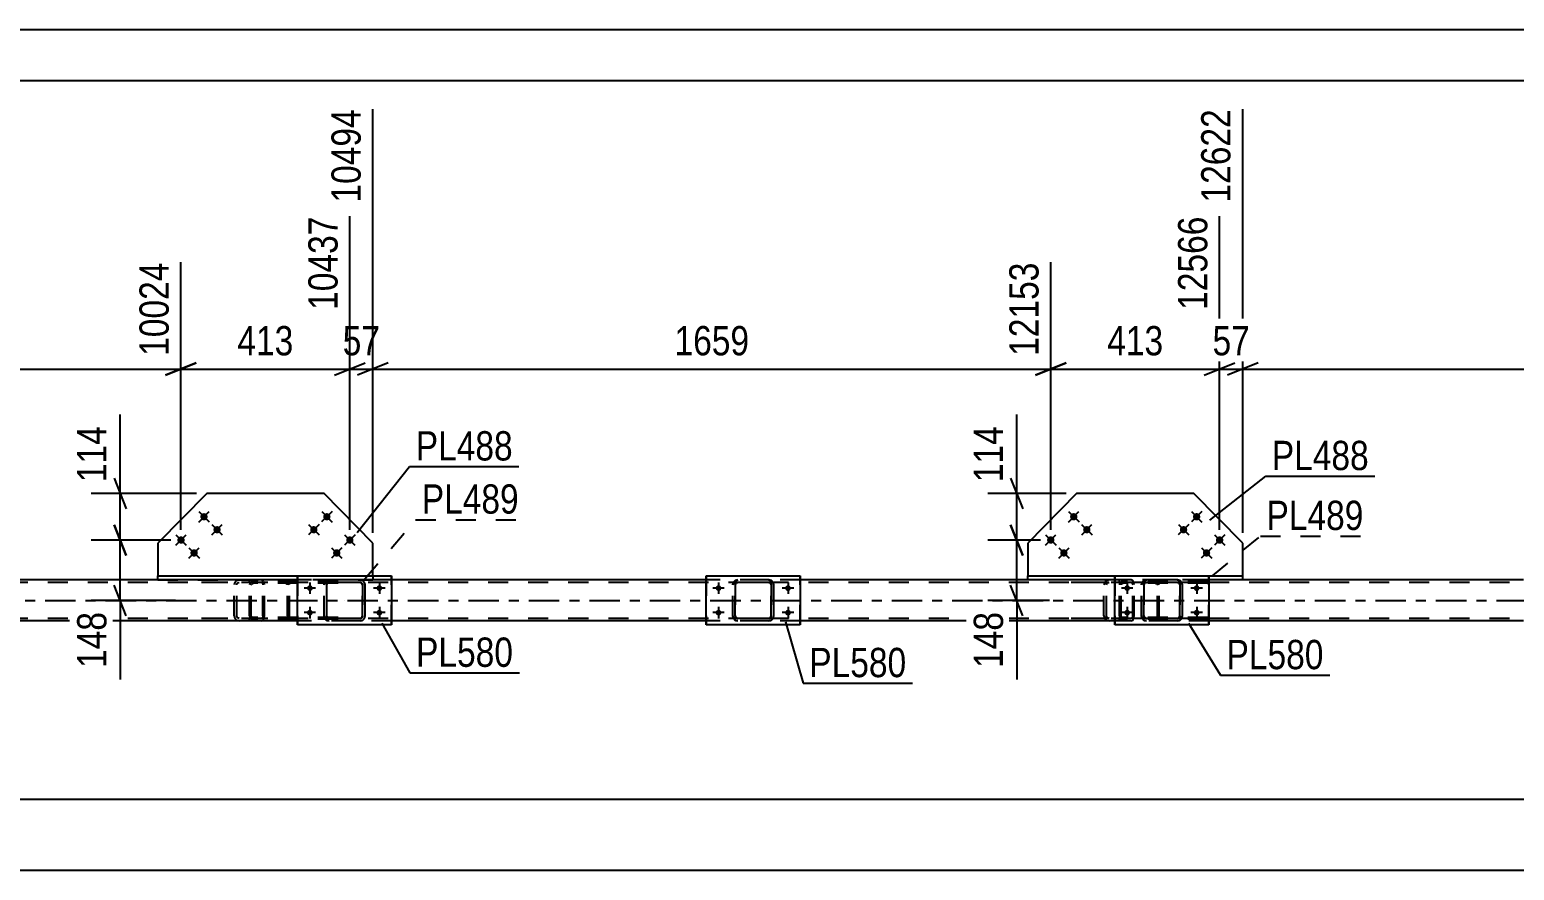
# Model space of a CAD drawing. Header units: millimetres. Extents: x 0 to 841, y 0 to 594.
# Drawn here: x 434.9 to 580.2, y 511.8 to 594 of the extents above; entities that cross this region are included whole.
import ezdxf

# ---------------------------------------------------------------- set-up
doc = ezdxf.new("R2010")
doc.units = ezdxf.units.MM
doc.linetypes.add('DXK_LINE_DOT2', pattern=[3.9198, 1.9599, -1.9599])
doc.linetypes.add('DXK_LINE_DOT3', pattern=[5.9187, 2.979, -0.9799, 0.9799, -0.9799])
doc.styles.add('Arial Narrow', font='ARIALN.TTF', dxfattribs={"height": 0.2})

# ---------------------------------------------------------------- blocks, each defined once
blk = doc.blocks.new('Unknown-570369486-1113')
at = {"color": 5, "linetype": 'Continuous'}
for p, q in [((841, 594), (0, 594)), ((836, 589), (5, 589))]:
    blk.add_line(p, q, dxfattribs=at)
blk = doc.blocks.new('Part-570369486-4524 - 4387')
at = {"color": 2, "linetype": 'Continuous'}
for p, q in [((461.08, 535.76), (461.08, 540.56)), ((461.08, 540.56), (461.08, 540.56)), ((461.08, 540.56), (470.28, 540.56)), ((470.28, 540.56), (470.28, 535.76)), ((461.08, 535.76), (461.08, 535.76)), ((470.28, 535.76), (461.08, 535.76))]:
    blk.add_line(p, q, dxfattribs=at)
at = {"color": 7, "linetype": 'DXK_LINE_DOT2'}
for p, q in [((461.08, 540.56), (461.08, 535.76)), ((461.08, 540.56), (461.08, 540.56)), ((470.28, 535.76), (470.28, 540.56)), ((461.08, 535.76), (461.08, 535.76))]:
    blk.add_line(p, q, dxfattribs=at)
blk = doc.blocks.new('Part-570369486-4519 - 4387')
at = {"color": 7, "linetype": 'DXK_LINE_DOT2'}
for p, q in [((503.67, 539.69), (503.71, 539.86)), ((503.67, 539.68), (503.67, 539.69)), ((503.67, 539.68), (503.68, 539.68)), ((503.67, 536.64), (503.67, 539.68)), ((503.71, 539.86), (503.68, 539.68)), ((503.68, 536.64), (503.68, 539.68)), ((503.93, 539.77), (503.91, 539.68)), ((503.92, 539.68), (503.91, 539.68)), ((503.91, 539.68), (503.91, 536.64)), ((503.92, 539.68), (503.94, 539.77)), ((503.92, 536.64), (503.92, 539.68)), ((503.98, 539.85), (503.93, 539.77)), ((503.94, 539.77), (503.99, 539.85)), ((503.97, 540.12), (504.15, 540.16)), ((504.16, 540.16), (503.97, 540.12)), ((503.97, 540.12), (503.97, 540.12)), ((504.06, 539.9), (503.98, 539.85)), ((503.99, 539.85), (504.07, 539.9)), ((504.15, 539.92), (504.06, 539.9)), ((504.07, 539.9), (504.16, 539.92)), ((507.2, 540.16), (504.15, 540.16)), ((507.2, 539.92), (504.15, 539.92)), ((507.19, 540.16), (507.37, 540.12)), ((507.28, 539.9), (507.19, 539.92)), ((507.38, 540.12), (507.2, 540.16)), ((507.2, 539.92), (507.29, 539.9)), ((507.28, 539.9), (507.29, 539.9)), ((507.36, 539.85), (507.28, 539.9)), ((507.29, 539.9), (507.37, 539.85)), ((507.41, 539.77), (507.36, 539.85)), ((507.37, 539.85), (507.42, 539.77)), ((507.43, 539.7), (507.41, 539.77)), ((507.42, 539.77), (507.44, 539.68)), ((507.43, 539.68), (507.43, 539.7)), ((507.44, 539.68), (507.43, 539.68)), ((507.43, 539.68), (507.43, 536.64)), ((507.44, 536.64), (507.44, 539.68)), ((507.63, 539.86), (507.67, 539.68)), ((507.68, 539.68), (507.64, 539.86)), ((507.68, 539.68), (507.67, 539.68)), ((507.67, 539.68), (507.67, 536.64)), ((507.68, 536.64), (507.68, 539.68)), ((503.68, 536.64), (503.67, 536.64)), ((503.71, 536.46), (503.67, 536.64)), ((503.68, 536.64), (503.71, 536.46)), ((503.91, 536.64), (503.92, 536.64)), ((503.91, 536.64), (503.93, 536.55)), ((503.94, 536.55), (503.92, 536.64)), ((503.93, 536.55), (503.98, 536.47)), ((503.99, 536.47), (503.94, 536.55)), ((503.98, 536.47), (504.06, 536.42)), ((504.07, 536.42), (503.99, 536.47)), ((504.06, 536.42), (504.15, 536.4)), ((504.16, 536.4), (504.07, 536.42)), ((507.2, 536.4), (504.15, 536.4)), ((507.19, 536.4), (507.28, 536.42)), ((507.29, 536.42), (507.2, 536.4)), ((507.28, 536.42), (507.36, 536.47)), ((507.28, 536.42), (507.29, 536.42)), ((507.37, 536.47), (507.29, 536.42)), ((507.36, 536.47), (507.41, 536.55)), ((507.42, 536.55), (507.37, 536.47)), ((507.41, 536.55), (507.43, 536.64)), ((507.44, 536.64), (507.42, 536.55)), ((507.43, 536.64), (507.44, 536.64)), ((507.67, 536.64), (507.63, 536.46)), ((507.64, 536.46), (507.68, 536.64)), ((507.67, 536.64), (507.68, 536.64)), ((503.97, 536.2), (503.97, 536.2)), ((504.15, 536.16), (503.97, 536.2)), ((503.97, 536.2), (504.16, 536.16)), ((507.2, 536.16), (504.15, 536.16)), ((507.37, 536.2), (507.19, 536.16)), ((507.2, 536.16), (507.38, 536.2))]:
    blk.add_line(p, q, dxfattribs=at)
at = {"color": 7, "linetype": 'DXK_LINE_DOT3'}
blk.add_line((505.68, 538.16), (505.67, 538.16), dxfattribs=at)
at = {"color": 7, "linetype": 'DXK_LINE_DOT2'}
for centre, start, end in [((504.15, 539.68), 112.5, 157.5), ((504.16, 539.68), 112.5, 157.5), ((507.19, 539.68), 22.5, 67.5), ((507.2, 539.68), 22.5, 67.5), ((504.15, 536.64), 202.5, 247.5), ((504.16, 536.64), 202.5, 247.5), ((507.19, 536.64), 292.5, 337.5), ((507.2, 536.64), 292.5, 337.5)]:
    blk.add_arc(centre, 0.48, start, end, dxfattribs=at)
blk = doc.blocks.new('Part-570369486-4406 - 4387')
at = {"color": 7, "linetype": 'DXK_LINE_DOT2'}
for p, q in [((760, 539.92), (93.08, 539.92)), ((470.28, 540.16), (447.4, 540.16)), ((510.28, 540.16), (501.08, 540.16)), ((553.58, 540.16), (532.54, 540.16)), ((760, 536.4), (93.08, 536.4)), ((470.28, 536.16), (461.08, 536.16)), ((510.28, 536.16), (501.08, 536.16)), ((550.28, 536.16), (541.08, 536.16))]:
    blk.add_line(p, q, dxfattribs=at)
at = {"color": 2, "linetype": 'Continuous'}
for p, q in [((447.4, 540.16), (430.28, 540.16)), ((501.08, 540.16), (470.28, 540.16)), ((532.54, 540.16), (510.28, 540.16)), ((581.08, 540.16), (553.58, 540.16)), ((461.08, 536.16), (430.28, 536.16)), ((501.08, 536.16), (470.28, 536.16)), ((541.08, 536.16), (510.28, 536.16)), ((581.08, 536.16), (550.28, 536.16))]:
    blk.add_line(p, q, dxfattribs=at)
at = {"color": 7, "linetype": 'DXK_LINE_DOT3'}
blk.add_line((93.08, 538.16), (760, 538.16), dxfattribs=at)
blk = doc.blocks.new('Part-570369486-4513 - 4387')
at = {"color": 2, "linetype": 'Continuous'}
for p, q in [((537.31, 548.61), (532.54, 543.77)), ((548.81, 548.61), (537.31, 548.61)), ((553.58, 543.77), (548.81, 548.61)), ((532.54, 543.77), (532.54, 540.56)), ((553.58, 540.56), (553.58, 543.77))]:
    blk.add_line(p, q, dxfattribs=at)
at = {"color": 7, "linetype": 'DXK_LINE_DOT2'}
blk.add_line((532.54, 540.56), (553.58, 540.56), dxfattribs=at)
blk = doc.blocks.new('Part-570369486-4456 - 4387')
at = {"color": 7, "linetype": 'DXK_LINE_DOT2'}
for p, q in [((456.39, 539.77), (456.37, 539.67)), ((456.37, 536.65), (456.37, 539.67)), ((456.4, 539.79), (456.39, 539.77)), ((456.54, 539.68), (456.55, 539.73)), ((456.54, 539.67), (456.54, 539.68)), ((456.54, 536.65), (456.54, 539.67)), ((456.55, 539.73), (456.59, 539.78)), ((456.71, 539.99), (456.58, 539.97)), ((456.59, 539.78), (456.65, 539.82)), ((456.65, 539.82), (456.71, 539.83)), ((465.03, 539.99), (456.71, 539.99)), ((465.03, 539.83), (456.71, 539.83)), ((460.06, 539.97), (459.93, 539.99)), ((459.93, 539.83), (459.99, 539.82)), ((459.99, 539.82), (460.05, 539.78)), ((460.05, 539.78), (460.08, 539.73)), ((460.09, 539.68), (460.08, 539.73)), ((460.1, 539.67), (460.09, 539.68)), ((460.1, 536.65), (460.1, 539.67)), ((460.24, 539.77), (460.24, 539.79)), ((460.27, 539.67), (460.24, 539.77)), ((460.27, 536.65), (460.27, 539.67)), ((456.37, 536.65), (456.4, 536.53)), ((456.55, 536.59), (456.54, 536.65)), ((456.59, 536.54), (456.55, 536.59)), ((456.58, 536.35), (456.71, 536.33)), ((456.65, 536.5), (456.59, 536.54)), ((456.71, 536.49), (456.65, 536.5)), ((465.03, 536.49), (456.71, 536.49)), ((465.03, 536.33), (456.71, 536.33)), ((459.99, 536.5), (459.93, 536.49)), ((459.93, 536.33), (460.06, 536.35)), ((460.05, 536.54), (459.99, 536.5)), ((460.08, 536.59), (460.05, 536.54)), ((460.1, 536.65), (460.08, 536.59)), ((460.24, 536.53), (460.27, 536.65))]:
    blk.add_line(p, q, dxfattribs=at)
for centre, start, end in [((456.7, 539.66), 110.7583, 155.68), ((456.7, 536.66), 204.32, 249.2417), ((459.94, 536.66), 290.7583, 335.68)]:
    blk.add_arc(centre, 0.331, start, end, dxfattribs=at)
blk = doc.blocks.new('Bolt-570369486-4629 - 4387')
at = {"linetype": 'Continuous'}
for points in [[(537.3, 546.6, -1), (536.79, 546.09, -1)], [(538.58, 545.33, -1), (538.07, 544.82, -1)], [(535.05, 544.32, -1), (534.54, 543.81, -1)], [(536.33, 543.06, -1), (535.83, 542.54, -1)]]:
    blk.add_hatch(color=1, dxfattribs=at).paths.add_polyline_path(points)
at = {"color": 1, "linetype": 'Continuous'}
for p, q in [((536.53, 546.85), (537.56, 545.84)), ((536.54, 545.83), (537.55, 546.85)), ((537.81, 545.58), (538.84, 544.57)), ((537.82, 544.57), (538.83, 545.59)), ((534.28, 544.57), (535.31, 543.56)), ((534.29, 543.55), (535.3, 544.58)), ((535.57, 543.31), (536.59, 542.29)), ((535.57, 542.29), (536.58, 543.31))]:
    blk.add_line(p, q, dxfattribs=at)
blk = doc.blocks.new('Part-570369486-4494 - 4387')
at = {"color": 2, "linetype": 'Continuous'}
for p, q in [((541.08, 535.76), (541.08, 540.56)), ((541.08, 540.56), (541.08, 540.56)), ((541.08, 540.56), (550.28, 540.56)), ((550.28, 540.56), (550.28, 535.76)), ((541.08, 535.76), (541.08, 535.76)), ((550.28, 535.76), (541.08, 535.76))]:
    blk.add_line(p, q, dxfattribs=at)
at = {"color": 7, "linetype": 'DXK_LINE_DOT2'}
for p, q in [((541.08, 540.56), (541.08, 535.76)), ((541.08, 540.56), (541.08, 540.56)), ((550.28, 535.76), (550.28, 540.56)), ((541.08, 535.76), (541.08, 535.76))]:
    blk.add_line(p, q, dxfattribs=at)
blk = doc.blocks.new('Part-570369486-4495 - 4387')
at = {"color": 7, "linetype": 'DXK_LINE_DOT2'}
for p, q in [((543.67, 539.68), (543.71, 539.86)), ((543.67, 539.68), (543.68, 539.68)), ((543.67, 536.64), (543.67, 539.68)), ((543.71, 539.86), (543.68, 539.68)), ((543.68, 536.64), (543.68, 539.68)), ((543.93, 539.77), (543.91, 539.68)), ((543.92, 539.68), (543.91, 539.68)), ((543.91, 539.68), (543.91, 536.64)), ((543.92, 539.68), (543.94, 539.77)), ((543.92, 536.64), (543.92, 539.68)), ((543.98, 539.85), (543.93, 539.77)), ((543.94, 539.77), (543.99, 539.85)), ((543.97, 540.12), (544.15, 540.16)), ((544.16, 540.16), (543.97, 540.12)), ((543.97, 540.12), (543.97, 540.12)), ((544.06, 539.9), (543.98, 539.85)), ((543.99, 539.85), (544.07, 539.9)), ((544.15, 539.92), (544.06, 539.9)), ((544.07, 539.9), (544.16, 539.92)), ((547.2, 540.16), (544.15, 540.16)), ((547.2, 539.92), (544.15, 539.92)), ((547.19, 540.16), (547.37, 540.12)), ((547.28, 539.9), (547.19, 539.92)), ((547.38, 540.12), (547.2, 540.16)), ((547.2, 539.92), (547.29, 539.9)), ((547.28, 539.9), (547.29, 539.9)), ((547.36, 539.85), (547.28, 539.9)), ((547.29, 539.9), (547.37, 539.85)), ((547.41, 539.77), (547.36, 539.85)), ((547.37, 539.85), (547.42, 539.77)), ((547.43, 539.7), (547.41, 539.77)), ((547.42, 539.77), (547.44, 539.68)), ((547.43, 539.68), (547.43, 539.7)), ((547.44, 539.68), (547.43, 539.68)), ((547.43, 539.68), (547.43, 536.64)), ((547.44, 536.64), (547.44, 539.68)), ((547.63, 539.86), (547.67, 539.68)), ((547.68, 539.68), (547.64, 539.86)), ((547.68, 539.68), (547.67, 539.68)), ((547.67, 539.68), (547.67, 536.64)), ((547.68, 536.64), (547.68, 539.68)), ((543.68, 536.64), (543.67, 536.64)), ((543.71, 536.46), (543.67, 536.64)), ((543.68, 536.64), (543.71, 536.46)), ((543.91, 536.64), (543.92, 536.64)), ((543.91, 536.64), (543.93, 536.55)), ((543.94, 536.55), (543.92, 536.64)), ((543.93, 536.55), (543.98, 536.47)), ((543.99, 536.47), (543.94, 536.55)), ((543.98, 536.47), (544.06, 536.42)), ((544.07, 536.42), (543.99, 536.47)), ((544.06, 536.42), (544.15, 536.4)), ((544.16, 536.4), (544.07, 536.42)), ((547.2, 536.4), (544.15, 536.4)), ((547.19, 536.4), (547.28, 536.42)), ((547.29, 536.42), (547.2, 536.4)), ((547.28, 536.42), (547.36, 536.47)), ((547.28, 536.42), (547.29, 536.42)), ((547.37, 536.47), (547.29, 536.42)), ((547.36, 536.47), (547.41, 536.55)), ((547.42, 536.55), (547.37, 536.47)), ((547.41, 536.55), (547.43, 536.64)), ((547.44, 536.64), (547.42, 536.55)), ((547.43, 536.64), (547.44, 536.64)), ((547.67, 536.64), (547.63, 536.46)), ((547.64, 536.46), (547.68, 536.64)), ((547.67, 536.64), (547.68, 536.64)), ((543.97, 536.2), (543.97, 536.2)), ((544.15, 536.16), (543.97, 536.2)), ((543.97, 536.2), (544.16, 536.16)), ((547.2, 536.16), (544.15, 536.16)), ((547.37, 536.2), (547.19, 536.16)), ((547.2, 536.16), (547.38, 536.2))]:
    blk.add_line(p, q, dxfattribs=at)
at = {"color": 7, "linetype": 'DXK_LINE_DOT3'}
blk.add_line((545.68, 538.16), (545.67, 538.16), dxfattribs=at)
at = {"color": 7, "linetype": 'DXK_LINE_DOT2'}
for centre, start, end in [((544.15, 539.68), 112.5, 157.5), ((544.16, 539.68), 112.5, 157.5), ((547.19, 539.68), 22.5, 67.5), ((547.2, 539.68), 22.5, 67.5), ((544.15, 536.64), 202.5, 247.5), ((544.16, 536.64), 202.5, 247.5), ((547.19, 536.64), 292.5, 337.5), ((547.2, 536.64), 292.5, 337.5)]:
    blk.add_arc(centre, 0.48, start, end, dxfattribs=at)
blk = doc.blocks.new('Part-570369486-4518 - 4387')
at = {"color": 2, "linetype": 'Continuous'}
for p, q in [((501.08, 535.76), (501.08, 540.56)), ((501.08, 540.56), (501.08, 540.56)), ((501.08, 540.56), (510.28, 540.56)), ((510.28, 540.56), (510.28, 535.76)), ((501.08, 535.76), (501.08, 535.76)), ((510.28, 535.76), (501.08, 535.76))]:
    blk.add_line(p, q, dxfattribs=at)
at = {"color": 7, "linetype": 'DXK_LINE_DOT2'}
for p, q in [((501.08, 540.56), (501.08, 535.76)), ((501.08, 540.56), (501.08, 540.56)), ((510.28, 535.76), (510.28, 540.56)), ((501.08, 535.76), (501.08, 535.76))]:
    blk.add_line(p, q, dxfattribs=at)
blk = doc.blocks.new('Part-570369486-4525 - 4387')
at = {"color": 7, "linetype": 'DXK_LINE_DOT2'}
for p, q in [((463.67, 539.68), (463.71, 539.86)), ((463.67, 539.68), (463.68, 539.68)), ((463.67, 536.64), (463.67, 539.68)), ((463.71, 539.86), (463.68, 539.68)), ((463.68, 536.64), (463.68, 539.68)), ((463.93, 539.77), (463.91, 539.68)), ((463.92, 539.68), (463.91, 539.68)), ((463.91, 539.68), (463.91, 536.64)), ((463.92, 539.68), (463.94, 539.77)), ((463.92, 536.64), (463.92, 539.68)), ((463.98, 539.85), (463.93, 539.77)), ((463.94, 539.77), (463.99, 539.85)), ((463.97, 540.12), (464.15, 540.16)), ((464.16, 540.16), (463.97, 540.12)), ((463.97, 540.12), (463.97, 540.12)), ((464.06, 539.9), (463.98, 539.85)), ((463.99, 539.85), (464.07, 539.9)), ((464.15, 539.92), (464.06, 539.9)), ((464.07, 539.9), (464.16, 539.92)), ((467.2, 540.16), (464.15, 540.16)), ((467.2, 539.92), (464.15, 539.92)), ((467.19, 540.16), (467.37, 540.12)), ((467.28, 539.9), (467.19, 539.92)), ((467.38, 540.12), (467.2, 540.16)), ((467.2, 539.92), (467.29, 539.9)), ((467.28, 539.9), (467.29, 539.9)), ((467.36, 539.85), (467.28, 539.9)), ((467.29, 539.9), (467.37, 539.85)), ((467.41, 539.77), (467.36, 539.85)), ((467.37, 539.85), (467.42, 539.77)), ((467.43, 539.69), (467.41, 539.77)), ((467.42, 539.77), (467.44, 539.68)), ((467.43, 539.68), (467.43, 539.69)), ((467.44, 539.68), (467.43, 539.68)), ((467.43, 539.68), (467.43, 536.64)), ((467.44, 536.64), (467.44, 539.68)), ((467.63, 539.86), (467.67, 539.68)), ((467.68, 539.68), (467.64, 539.86)), ((467.68, 539.68), (467.67, 539.68)), ((467.67, 539.68), (467.67, 536.64)), ((467.68, 536.64), (467.68, 539.68)), ((463.68, 536.64), (463.67, 536.64)), ((463.71, 536.46), (463.67, 536.64)), ((463.68, 536.64), (463.71, 536.46)), ((463.91, 536.64), (463.92, 536.64)), ((463.91, 536.64), (463.93, 536.55)), ((463.94, 536.55), (463.92, 536.64)), ((463.93, 536.55), (463.98, 536.47)), ((463.99, 536.47), (463.94, 536.55)), ((463.98, 536.47), (464.06, 536.42)), ((464.07, 536.42), (463.99, 536.47)), ((464.06, 536.42), (464.15, 536.4)), ((464.16, 536.4), (464.07, 536.42)), ((467.2, 536.4), (464.15, 536.4)), ((467.19, 536.4), (467.28, 536.42)), ((467.29, 536.42), (467.2, 536.4)), ((467.28, 536.42), (467.36, 536.47)), ((467.28, 536.42), (467.29, 536.42)), ((467.37, 536.47), (467.29, 536.42)), ((467.36, 536.47), (467.41, 536.55)), ((467.42, 536.55), (467.37, 536.47)), ((467.41, 536.55), (467.43, 536.64)), ((467.44, 536.64), (467.42, 536.55)), ((467.43, 536.64), (467.44, 536.64)), ((467.67, 536.64), (467.63, 536.46)), ((467.64, 536.46), (467.68, 536.64)), ((467.67, 536.64), (467.68, 536.64)), ((463.97, 536.2), (463.97, 536.2)), ((464.15, 536.16), (463.97, 536.2)), ((463.97, 536.2), (464.16, 536.16)), ((467.2, 536.16), (464.15, 536.16)), ((467.37, 536.2), (467.19, 536.16)), ((467.2, 536.16), (467.38, 536.2))]:
    blk.add_line(p, q, dxfattribs=at)
at = {"color": 7, "linetype": 'DXK_LINE_DOT3'}
blk.add_line((465.68, 538.16), (465.67, 538.16), dxfattribs=at)
at = {"color": 7, "linetype": 'DXK_LINE_DOT2'}
for centre, start, end in [((464.15, 539.68), 112.5, 157.5), ((464.16, 539.68), 112.5, 157.5), ((467.19, 539.68), 22.5, 67.5), ((467.2, 539.68), 22.5, 67.5), ((464.15, 536.64), 202.5, 247.5), ((464.16, 536.64), 202.5, 247.5), ((467.19, 536.64), 292.5, 337.5), ((467.2, 536.64), 292.5, 337.5)]:
    blk.add_arc(centre, 0.48, start, end, dxfattribs=at)
blk = doc.blocks.new('Part-570369486-4541 - 4387')
at = {"color": 2, "linetype": 'Continuous'}
for p, q in [((532.54, 540.16), (532.54, 540.56)), ((532.54, 540.56), (553.58, 540.56)), ((532.54, 540.16), (532.54, 540.16)), ((541.08, 540.16), (532.54, 540.16)), ((553.58, 540.16), (550.28, 540.16)), ((553.58, 540.16), (553.58, 540.56)), ((553.58, 540.16), (553.58, 540.16))]:
    blk.add_line(p, q, dxfattribs=at)
at = {"color": 7, "linetype": 'DXK_LINE_DOT2'}
for p, q in [((532.54, 540.56), (532.54, 540.56)), ((532.54, 540.56), (553.58, 540.56)), ((553.58, 540.16), (532.54, 540.16)), ((550.28, 540.16), (541.08, 540.16)), ((553.58, 540.56), (553.58, 540.56))]:
    blk.add_line(p, q, dxfattribs=at)
blk = doc.blocks.new('Part-570369486-4546 - 4387')
at = {"color": 2, "linetype": 'Continuous'}
for p, q in [((447.4, 540.16), (447.4, 540.56)), ((447.4, 540.56), (468.45, 540.56)), ((447.4, 540.16), (447.4, 540.16)), ((461.08, 540.16), (447.4, 540.16)), ((468.45, 540.56), (468.45, 540.56)), ((468.45, 540.56), (468.45, 540.56))]:
    blk.add_line(p, q, dxfattribs=at)
at = {"color": 7, "linetype": 'DXK_LINE_DOT2'}
for p, q in [((447.4, 540.56), (447.4, 540.56)), ((447.4, 540.56), (468.45, 540.56)), ((447.4, 540.16), (468.45, 540.16)), ((468.45, 540.16), (461.08, 540.16)), ((468.45, 540.56), (468.45, 540.16)), ((468.45, 540.56), (468.45, 540.56))]:
    blk.add_line(p, q, dxfattribs=at)
blk = doc.blocks.new('Part-570369486-4695 - 4387')
at = {"color": 7, "linetype": 'DXK_LINE_DOT2'}
for p, q in [((457.55, 540.16), (451.01, 540.16)), ((457.55, 539.92), (451.01, 539.92)), ((454.91, 539.85), (454.87, 539.68)), ((454.87, 536.64), (454.87, 539.68)), ((454.91, 539.86), (454.91, 539.85)), ((455.12, 539.68), (455.14, 539.77)), ((455.12, 536.64), (455.12, 539.68)), ((455.14, 539.77), (455.2, 539.85)), ((455.37, 540.16), (455.18, 540.12)), ((455.2, 539.85), (455.28, 539.9)), ((455.28, 539.9), (455.37, 539.92)), ((456.37, 539.92), (456.37, 540.16)), ((457.65, 540.12), (457.55, 540.16)), ((457.55, 539.92), (457.6, 539.9)), ((457.6, 539.9), (457.64, 539.85)), ((457.64, 539.85), (457.67, 539.77)), ((457.74, 540.02), (457.65, 540.12)), ((457.67, 539.77), (457.68, 539.68)), ((457.68, 536.64), (457.68, 539.68)), ((457.8, 539.86), (457.74, 540.02)), ((457.82, 539.68), (457.8, 539.86)), ((457.82, 536.64), (457.82, 539.68)), ((457.55, 536.4), (451.01, 536.4)), ((454.87, 536.64), (454.91, 536.46)), ((455.14, 536.55), (455.12, 536.64)), ((455.2, 536.47), (455.14, 536.55)), ((455.28, 536.42), (455.2, 536.47)), ((455.37, 536.4), (455.28, 536.42)), ((456.37, 536.16), (456.37, 536.4)), ((457.6, 536.42), (457.55, 536.4)), ((457.64, 536.47), (457.6, 536.42)), ((457.67, 536.55), (457.64, 536.47)), ((457.65, 536.2), (457.74, 536.3)), ((457.68, 536.64), (457.67, 536.55)), ((457.74, 536.3), (457.8, 536.46)), ((457.8, 536.46), (457.82, 536.64)), ((457.55, 536.16), (451.01, 536.16)), ((455.18, 536.2), (455.37, 536.16)), ((457.55, 536.16), (457.65, 536.2))]:
    blk.add_line(p, q, dxfattribs=at)
for centre, start, end in [((455.36, 539.67), 111.1942, 156.1507), ((455.36, 536.66), 203.8493, 248.8058)]:
    blk.add_arc(centre, 0.492, start, end, dxfattribs=at)
blk = doc.blocks.new('Part-570369486-4596 - 4387')
at = {"color": 2, "linetype": 'Continuous'}
for p, q in [((452.18, 548.61), (447.4, 543.77)), ((463.67, 548.61), (452.18, 548.61)), ((468.45, 543.77), (463.67, 548.61)), ((447.4, 543.77), (447.4, 540.56)), ((468.45, 540.56), (468.45, 543.77))]:
    blk.add_line(p, q, dxfattribs=at)
at = {"color": 7, "linetype": 'DXK_LINE_DOT2'}
blk.add_line((447.4, 540.56), (468.45, 540.56), dxfattribs=at)
blk = doc.blocks.new('Bolt-570369486-4618 - 4387')
at = {"linetype": 'Continuous'}
for points in [[(464.19, 546.09, -1), (463.69, 546.6, -1)], [(462.91, 544.82, -1), (462.41, 545.33, -1)], [(466.44, 543.81, -1), (465.94, 544.32, -1)], [(465.16, 542.54, -1), (464.65, 543.06, -1)]]:
    blk.add_hatch(color=1, dxfattribs=at).paths.add_polyline_path(points)
at = {"color": 1, "linetype": 'Continuous'}
for p, q in [((464.45, 546.85), (463.43, 545.84)), ((463.44, 546.85), (464.45, 545.83)), ((462.15, 545.59), (463.17, 544.57)), ((463.17, 545.58), (462.15, 544.57)), ((465.68, 544.58), (466.69, 543.55)), ((466.7, 544.57), (465.68, 543.56)), ((465.42, 543.31), (464.4, 542.29)), ((464.4, 543.31), (465.41, 542.29))]:
    blk.add_line(p, q, dxfattribs=at)
blk = doc.blocks.new('Bolt-570369486-4619 - 4387')
at = {"linetype": 'Continuous'}
for points in [[(462, 539.36), (462, 539.42), (462.02, 539.47), (462.05, 539.52), (462.09, 539.57), (462.14, 539.6), (462.19, 539.63), (462.25, 539.64), (462.31, 539.64), (462.36, 539.63), (462.42, 539.6), (462.46, 539.57), (462.5, 539.52), (462.53, 539.47), (462.55, 539.42), (462.56, 539.36), (462.55, 539.3), (462.53, 539.25), (462.5, 539.19), (462.46, 539.15), (462.42, 539.12), (462.36, 539.09), (462.31, 539.08), (462.25, 539.08), (462.19, 539.09), (462.14, 539.12), (462.09, 539.15), (462.05, 539.19), (462.02, 539.25), (462, 539.3)], [(468.8, 539.36), (468.8, 539.42), (468.82, 539.47), (468.85, 539.52), (468.89, 539.57), (468.94, 539.6), (468.99, 539.63), (469.05, 539.64), (469.11, 539.64), (469.16, 539.63), (469.22, 539.6), (469.26, 539.57), (469.3, 539.52), (469.33, 539.47), (469.35, 539.42), (469.36, 539.36), (469.35, 539.3), (469.33, 539.25), (469.3, 539.19), (469.26, 539.15), (469.22, 539.12), (469.16, 539.09), (469.11, 539.08), (469.05, 539.08), (468.99, 539.09), (468.94, 539.12), (468.89, 539.15), (468.85, 539.19), (468.82, 539.25), (468.8, 539.3)], [(462, 536.96), (462, 537.02), (462.02, 537.07), (462.05, 537.12), (462.09, 537.17), (462.14, 537.2), (462.19, 537.23), (462.25, 537.24), (462.31, 537.24), (462.36, 537.23), (462.42, 537.2), (462.46, 537.17), (462.5, 537.12), (462.53, 537.07), (462.55, 537.02), (462.56, 536.96), (462.55, 536.9), (462.53, 536.85), (462.5, 536.79), (462.46, 536.75), (462.42, 536.72), (462.36, 536.69), (462.31, 536.68), (462.25, 536.68), (462.19, 536.69), (462.14, 536.72), (462.09, 536.75), (462.05, 536.79), (462.02, 536.85), (462, 536.9)], [(468.8, 536.96), (468.8, 537.02), (468.82, 537.07), (468.85, 537.12), (468.89, 537.17), (468.94, 537.2), (468.99, 537.23), (469.05, 537.24), (469.11, 537.24), (469.16, 537.23), (469.22, 537.2), (469.26, 537.17), (469.3, 537.12), (469.33, 537.07), (469.35, 537.02), (469.36, 536.96), (469.35, 536.9), (469.33, 536.85), (469.3, 536.79), (469.26, 536.75), (469.22, 536.72), (469.16, 536.69), (469.11, 536.68), (469.05, 536.68), (468.99, 536.69), (468.94, 536.72), (468.89, 536.75), (468.85, 536.79), (468.82, 536.85), (468.8, 536.9)]]:
    blk.add_hatch(color=1, dxfattribs=at).paths.add_polyline_path(points)
at = {"color": 1, "linetype": 'Continuous'}
for p, q in [((462.84, 539.36), (461.72, 539.36)), ((462.28, 539.92), (462.28, 538.8)), ((469.64, 539.36), (468.52, 539.36)), ((469.08, 539.92), (469.08, 538.8)), ((462.84, 536.96), (461.72, 536.96)), ((462.28, 537.52), (462.28, 536.4)), ((469.64, 536.96), (468.52, 536.96)), ((469.08, 537.52), (469.08, 536.4))]:
    blk.add_line(p, q, dxfattribs=at)
blk = doc.blocks.new('Bolt-570369486-4620 - 4387')
at = {"linetype": 'Continuous'}
for points in [[(452.16, 546.6, -1), (451.66, 546.09, -1)], [(453.44, 545.33, -1), (452.94, 544.82, -1)], [(449.92, 544.32, -1), (449.41, 543.81, -1)], [(451.2, 543.06, -1), (450.69, 542.54, -1)]]:
    blk.add_hatch(color=1, dxfattribs=at).paths.add_polyline_path(points)
at = {"color": 1, "linetype": 'Continuous'}
for p, q in [((451.4, 546.85), (452.42, 545.84)), ((451.41, 545.83), (452.42, 546.85)), ((452.68, 545.58), (453.7, 544.57)), ((452.69, 544.57), (453.7, 545.59)), ((449.15, 544.57), (450.18, 543.56)), ((449.16, 543.55), (450.17, 544.58)), ((450.43, 543.31), (451.46, 542.29)), ((450.44, 542.29), (451.45, 543.31))]:
    blk.add_line(p, q, dxfattribs=at)
blk = doc.blocks.new('Bolt-570369486-4627 - 4387')
at = {"linetype": 'Continuous'}
for points in [[(549.33, 546.09, -1), (548.82, 546.6, -1)], [(548.05, 544.82, -1), (547.54, 545.33, -1)], [(551.58, 543.81, -1), (551.07, 544.32, -1)], [(550.29, 542.54, -1), (549.79, 543.06, -1)]]:
    blk.add_hatch(color=1, dxfattribs=at).paths.add_polyline_path(points)
at = {"color": 1, "linetype": 'Continuous'}
for p, q in [((549.59, 546.85), (548.56, 545.84)), ((548.57, 546.85), (549.58, 545.83)), ((548.31, 545.58), (547.28, 544.57)), ((547.29, 545.59), (548.3, 544.57)), ((551.84, 544.57), (550.81, 543.56)), ((550.82, 544.58), (551.83, 543.55)), ((550.55, 543.31), (549.53, 542.29)), ((549.54, 543.31), (550.55, 542.29))]:
    blk.add_line(p, q, dxfattribs=at)
blk = doc.blocks.new('Bolt-570369486-4628 - 4387')
at = {"linetype": 'Continuous'}
for points in [[(542, 539.36), (542, 539.42), (542.02, 539.47), (542.05, 539.52), (542.09, 539.57), (542.14, 539.6), (542.19, 539.63), (542.25, 539.64), (542.31, 539.64), (542.36, 539.63), (542.42, 539.6), (542.47, 539.57), (542.5, 539.52), (542.53, 539.47), (542.55, 539.42), (542.56, 539.36), (542.55, 539.3), (542.53, 539.25), (542.5, 539.19), (542.47, 539.15), (542.42, 539.12), (542.36, 539.09), (542.31, 539.08), (542.25, 539.08), (542.19, 539.09), (542.14, 539.12), (542.09, 539.15), (542.05, 539.19), (542.02, 539.25), (542, 539.3)], [(548.8, 539.36), (548.8, 539.42), (548.82, 539.47), (548.85, 539.52), (548.89, 539.57), (548.94, 539.6), (548.99, 539.63), (549.05, 539.64), (549.11, 539.64), (549.16, 539.63), (549.22, 539.6), (549.27, 539.57), (549.3, 539.52), (549.33, 539.47), (549.35, 539.42), (549.36, 539.36), (549.35, 539.3), (549.33, 539.25), (549.3, 539.19), (549.27, 539.15), (549.22, 539.12), (549.16, 539.09), (549.11, 539.08), (549.05, 539.08), (548.99, 539.09), (548.94, 539.12), (548.89, 539.15), (548.85, 539.19), (548.82, 539.25), (548.8, 539.3)], [(542, 536.96), (542, 537.02), (542.02, 537.07), (542.05, 537.12), (542.09, 537.17), (542.14, 537.2), (542.19, 537.23), (542.25, 537.24), (542.31, 537.24), (542.36, 537.23), (542.42, 537.2), (542.47, 537.17), (542.5, 537.12), (542.53, 537.07), (542.55, 537.02), (542.56, 536.96), (542.55, 536.9), (542.53, 536.85), (542.5, 536.79), (542.47, 536.75), (542.42, 536.72), (542.36, 536.69), (542.31, 536.68), (542.25, 536.68), (542.19, 536.69), (542.14, 536.72), (542.09, 536.75), (542.05, 536.79), (542.02, 536.85), (542, 536.9)], [(548.8, 536.96), (548.8, 537.02), (548.82, 537.07), (548.85, 537.12), (548.89, 537.17), (548.94, 537.2), (548.99, 537.23), (549.05, 537.24), (549.11, 537.24), (549.16, 537.23), (549.22, 537.2), (549.27, 537.17), (549.3, 537.12), (549.33, 537.07), (549.35, 537.02), (549.36, 536.96), (549.35, 536.9), (549.33, 536.85), (549.3, 536.79), (549.27, 536.75), (549.22, 536.72), (549.16, 536.69), (549.11, 536.68), (549.05, 536.68), (548.99, 536.69), (548.94, 536.72), (548.89, 536.75), (548.85, 536.79), (548.82, 536.85), (548.8, 536.9)]]:
    blk.add_hatch(color=1, dxfattribs=at).paths.add_polyline_path(points)
at = {"color": 1, "linetype": 'Continuous'}
for p, q in [((542.84, 539.36), (541.72, 539.36)), ((542.28, 539.92), (542.28, 538.8)), ((549.64, 539.36), (548.52, 539.36)), ((549.08, 539.92), (549.08, 538.8)), ((542.84, 536.96), (541.72, 536.96)), ((542.28, 537.52), (542.28, 536.4)), ((549.64, 536.96), (548.52, 536.96)), ((549.08, 537.52), (549.08, 536.4))]:
    blk.add_line(p, q, dxfattribs=at)
blk = doc.blocks.new('Bolt-570369486-4661 - 4387')
at = {"linetype": 'Continuous'}
for points in [[(502, 539.36), (502, 539.42), (502.02, 539.47), (502.05, 539.52), (502.09, 539.57), (502.14, 539.6), (502.19, 539.63), (502.25, 539.64), (502.31, 539.64), (502.36, 539.63), (502.42, 539.6), (502.47, 539.57), (502.5, 539.52), (502.53, 539.47), (502.55, 539.42), (502.56, 539.36), (502.55, 539.3), (502.53, 539.25), (502.5, 539.19), (502.47, 539.15), (502.42, 539.12), (502.36, 539.09), (502.31, 539.08), (502.25, 539.08), (502.19, 539.09), (502.14, 539.12), (502.09, 539.15), (502.05, 539.19), (502.02, 539.25), (502, 539.3)], [(508.8, 539.36), (508.8, 539.42), (508.82, 539.47), (508.85, 539.52), (508.89, 539.57), (508.94, 539.6), (508.99, 539.63), (509.05, 539.64), (509.11, 539.64), (509.16, 539.63), (509.22, 539.6), (509.27, 539.57), (509.3, 539.52), (509.33, 539.47), (509.35, 539.42), (509.36, 539.36), (509.35, 539.3), (509.33, 539.25), (509.3, 539.19), (509.27, 539.15), (509.22, 539.12), (509.16, 539.09), (509.11, 539.08), (509.05, 539.08), (508.99, 539.09), (508.94, 539.12), (508.89, 539.15), (508.85, 539.19), (508.82, 539.25), (508.8, 539.3)], [(502, 536.96), (502, 537.02), (502.02, 537.07), (502.05, 537.12), (502.09, 537.17), (502.14, 537.2), (502.19, 537.23), (502.25, 537.24), (502.31, 537.24), (502.36, 537.23), (502.42, 537.2), (502.47, 537.17), (502.5, 537.12), (502.53, 537.07), (502.55, 537.02), (502.56, 536.96), (502.55, 536.9), (502.53, 536.85), (502.5, 536.79), (502.47, 536.75), (502.42, 536.72), (502.36, 536.69), (502.31, 536.68), (502.25, 536.68), (502.19, 536.69), (502.14, 536.72), (502.09, 536.75), (502.05, 536.79), (502.02, 536.85), (502, 536.9)], [(508.8, 536.96), (508.8, 537.02), (508.82, 537.07), (508.85, 537.12), (508.89, 537.17), (508.94, 537.2), (508.99, 537.23), (509.05, 537.24), (509.11, 537.24), (509.16, 537.23), (509.22, 537.2), (509.27, 537.17), (509.3, 537.12), (509.33, 537.07), (509.35, 537.02), (509.36, 536.96), (509.35, 536.9), (509.33, 536.85), (509.3, 536.79), (509.27, 536.75), (509.22, 536.72), (509.16, 536.69), (509.11, 536.68), (509.05, 536.68), (508.99, 536.69), (508.94, 536.72), (508.89, 536.75), (508.85, 536.79), (508.82, 536.85), (508.8, 536.9)]]:
    blk.add_hatch(color=1, dxfattribs=at).paths.add_polyline_path(points)
at = {"color": 1, "linetype": 'Continuous'}
for p, q in [((502.84, 539.36), (501.72, 539.36)), ((502.28, 539.92), (502.28, 538.8)), ((509.64, 539.36), (508.52, 539.36)), ((509.08, 539.92), (509.08, 538.8)), ((502.84, 536.96), (501.72, 536.96)), ((502.28, 537.52), (502.28, 536.4)), ((509.64, 536.96), (508.52, 536.96)), ((509.08, 537.52), (509.08, 536.4))]:
    blk.add_line(p, q, dxfattribs=at)
blk = doc.blocks.new('Part-570369486-4693 - 4387')
at = {"color": 7, "linetype": 'DXK_LINE_DOT2'}
for p, q in [((541.53, 539.79), (541.51, 539.67)), ((541.51, 536.65), (541.51, 539.67)), ((541.68, 539.67), (541.69, 539.73)), ((541.68, 536.65), (541.68, 539.67)), ((541.69, 539.73), (541.73, 539.78)), ((541.85, 539.99), (541.72, 539.97)), ((541.73, 539.78), (541.78, 539.82)), ((541.78, 539.82), (541.85, 539.83)), ((550.16, 539.99), (541.85, 539.99)), ((550.16, 539.83), (541.85, 539.83)), ((545.19, 539.97), (545.06, 539.99)), ((545.06, 539.83), (545.12, 539.82)), ((545.12, 539.82), (545.18, 539.78)), ((545.18, 539.78), (545.22, 539.73)), ((545.22, 539.73), (545.23, 539.67)), ((545.23, 536.65), (545.23, 539.67)), ((545.4, 539.67), (545.37, 539.79)), ((545.4, 536.65), (545.4, 539.67)), ((541.51, 536.65), (541.53, 536.53)), ((541.69, 536.59), (541.68, 536.65)), ((541.73, 536.54), (541.69, 536.59)), ((541.72, 536.35), (541.85, 536.33)), ((541.78, 536.5), (541.73, 536.54)), ((541.85, 536.49), (541.78, 536.5)), ((550.16, 536.49), (541.85, 536.49)), ((550.16, 536.33), (541.85, 536.33)), ((545.12, 536.5), (545.06, 536.49)), ((545.06, 536.33), (545.19, 536.35)), ((545.18, 536.54), (545.12, 536.5)), ((545.22, 536.59), (545.18, 536.54)), ((545.23, 536.65), (545.22, 536.59)), ((545.37, 536.53), (545.4, 536.65))]:
    blk.add_line(p, q, dxfattribs=at)
for centre, start, end in [((541.83, 539.66), 110.7583, 155.68), ((545.07, 539.66), 24.32, 69.2417), ((541.83, 536.66), 204.32, 249.2417), ((545.07, 536.66), 290.7583, 335.68)]:
    blk.add_arc(centre, 0.331, start, end, dxfattribs=at)
blk = doc.blocks.new('Part-570369486-4694 - 4387')
at = {"color": 7, "linetype": 'DXK_LINE_DOT2'}
for p, q in [((542.68, 540.16), (536.14, 540.16)), ((542.68, 539.92), (536.14, 539.92)), ((540.04, 539.85), (540, 539.68)), ((540, 536.64), (540, 539.68)), ((540.04, 539.86), (540.04, 539.85)), ((540.26, 539.68), (540.28, 539.77)), ((540.26, 536.64), (540.26, 539.68)), ((540.28, 539.77), (540.33, 539.85)), ((540.51, 540.16), (540.32, 540.12)), ((540.33, 539.85), (540.41, 539.9)), ((540.41, 539.9), (540.51, 539.92)), ((541.51, 539.92), (541.51, 540.16)), ((542.79, 540.12), (542.68, 540.16)), ((542.68, 539.92), (542.74, 539.9)), ((542.74, 539.9), (542.78, 539.85)), ((542.78, 539.85), (542.81, 539.77)), ((542.87, 540.02), (542.79, 540.12)), ((542.81, 539.77), (542.82, 539.68)), ((542.82, 536.64), (542.82, 539.68)), ((542.93, 539.86), (542.87, 540.02)), ((542.95, 539.68), (542.93, 539.86)), ((542.95, 536.64), (542.95, 539.68)), ((542.68, 536.4), (536.14, 536.4)), ((540, 536.64), (540.04, 536.46)), ((540.28, 536.55), (540.26, 536.64)), ((540.33, 536.47), (540.28, 536.55)), ((540.41, 536.42), (540.33, 536.47)), ((540.51, 536.4), (540.41, 536.42)), ((541.51, 536.16), (541.51, 536.4)), ((542.74, 536.42), (542.68, 536.4)), ((542.78, 536.47), (542.74, 536.42)), ((542.81, 536.55), (542.78, 536.47)), ((542.79, 536.2), (542.87, 536.3)), ((542.82, 536.64), (542.81, 536.55)), ((542.87, 536.3), (542.93, 536.46)), ((542.93, 536.46), (542.95, 536.64)), ((542.68, 536.16), (536.14, 536.16)), ((540.32, 536.2), (540.51, 536.16)), ((542.68, 536.16), (542.79, 536.2))]:
    blk.add_line(p, q, dxfattribs=at)
for centre, start, end in [((540.49, 539.67), 111.1942, 156.1507), ((540.49, 536.66), 203.8493, 248.8058)]:
    blk.add_arc(centre, 0.492, start, end, dxfattribs=at)
blk = doc.blocks.new('StraightDimension-570369486-5651 - 4387')
at = {"color": 7, "linetype": 'Continuous'}
blk.add_line((62.76, 511.75), (760.64, 511.75), dxfattribs=at)
blk = doc.blocks.new('StraightDimension-570369486-5148 - 4387')
at = {"color": 7, "linetype": 'Continuous'}
blk.add_line((63.4, 518.7), (760, 518.7), dxfattribs=at)
blk = doc.blocks.new('StraightDimension-570369486-12087 - 4387')
at = {"color": 7, "linetype": 'Continuous'}
for p, q in [((468.45, 544.77), (468.45, 586.24)), ((466.19, 545.06), (466.19, 575.74)), ((464.69, 560.19), (467.69, 561.39)), ((469.95, 561.39), (466.95, 560.19)), ((466.19, 560.79), (468.45, 560.79))]:
    blk.add_line(p, q, dxfattribs=at)
at = {"color": 0, "linetype": 'Continuous'}
blk.add_wipeout([(467.85, 586.84), (463.65, 586.84), (463.65, 576.49), (467.85, 576.49)], dxfattribs=at)
at = {"color": 0}
blk.add_wipeout([(469.75, 561.54), (469.75, 565.74), (464.89, 565.74), (464.89, 561.54)], dxfattribs=at)
at = {"color": 3, "linetype": 'Continuous', "style": 'Arial Narrow'}
blk.add_text('10494', height=2.863, rotation=90.0002, dxfattribs=at).set_placement((467.25, 577.09))
at = {"color": 3, "style": 'Arial Narrow'}
blk.add_text('57', height=2.863, dxfattribs=at).set_placement((465.49, 562.14))
blk = doc.blocks.new('StraightDimension-570369486-20992 - 4387')
at = {"color": 7, "linetype": 'Continuous'}
for p, q in [((530.87, 545.56), (532.07, 542.56)), ((533.8, 544.06), (528.62, 544.06)), ((531.47, 538.16), (531.47, 544.06)), ((532.07, 536.66), (530.87, 539.66)), ((534.67, 538.16), (528.62, 538.16)), ((531.47, 538.16), (531.47, 530.42)), ((531.47, 538.16), (531.47, 530.42))]:
    blk.add_line(p, q, dxfattribs=at)
at = {"color": 0}
blk.add_wipeout([(530.72, 537.63), (526.52, 537.63), (526.52, 530.95), (530.72, 530.95)], dxfattribs=at)
at = {"color": 3, "style": 'Arial Narrow'}
blk.add_text('148', height=2.863, rotation=90.0002, dxfattribs=at).set_placement((530.12, 531.55))
blk = doc.blocks.new('StraightDimension-570369486-12085 - 4387')
at = {"color": 7, "linetype": 'Continuous'}
for p, q in [((551.32, 545.06), (551.32, 575.74)), ((534.8, 545.06), (534.8, 571.24)), ((536.3, 561.39), (533.3, 560.19)), ((549.82, 560.19), (552.82, 561.39)), ((534.8, 560.79), (551.32, 560.79))]:
    blk.add_line(p, q, dxfattribs=at)
at = {"color": 0}
blk.add_wipeout([(546.4, 561.54), (546.4, 565.74), (539.72, 565.74), (539.72, 561.54)], dxfattribs=at)
at = {"color": 3, "style": 'Arial Narrow'}
blk.add_text('413', height=2.863, dxfattribs=at).set_placement((540.32, 562.14))
at = {"color": 0, "linetype": 'Continuous'}
blk.add_wipeout([(550.72, 576.34), (546.52, 576.34), (546.52, 565.99), (550.72, 565.99)], dxfattribs=at)
at = {"color": 3, "linetype": 'Continuous', "style": 'Arial Narrow'}
blk.add_text('12566', height=2.863, rotation=90.0002, dxfattribs=at).set_placement((550.12, 566.59))
blk = doc.blocks.new('StraightDimension-570369486-12083 - 4387')
at = {"color": 7, "linetype": 'Continuous'}
for p, q in [((553.58, 544.77), (553.58, 586.24)), ((619.93, 545.06), (619.93, 571.24)), ((555.08, 561.39), (552.08, 560.19)), ((618.43, 560.19), (621.43, 561.39)), ((553.58, 560.79), (619.93, 560.79))]:
    blk.add_line(p, q, dxfattribs=at)
at = {"color": 0}
blk.add_wipeout([(591.01, 561.54), (591.01, 565.74), (582.5, 565.74), (582.5, 561.54)], dxfattribs=at)
at = {"color": 3, "style": 'Arial Narrow'}
blk.add_text('1659', height=2.863, dxfattribs=at).set_placement((583.1, 562.14))
at = {"color": 0, "linetype": 'Continuous'}
blk.add_wipeout([(619.33, 571.84), (615.13, 571.84), (615.13, 561.49), (619.33, 561.49)], dxfattribs=at)
at = {"color": 3, "linetype": 'Continuous', "style": 'Arial Narrow'}
blk.add_text('14281', height=2.863, rotation=90.0002, dxfattribs=at).set_placement((618.73, 562.09))
blk = doc.blocks.new('StraightDimension-570369486-12084 - 4387')
at = {"color": 7, "linetype": 'Continuous'}
for p, q in [((553.58, 544.77), (553.58, 586.24)), ((551.32, 545.06), (551.32, 575.74)), ((549.82, 560.19), (552.82, 561.39)), ((555.08, 561.39), (552.08, 560.19)), ((551.32, 560.79), (553.58, 560.79))]:
    blk.add_line(p, q, dxfattribs=at)
at = {"color": 0, "linetype": 'Continuous'}
blk.add_wipeout([(552.98, 586.84), (548.78, 586.84), (548.78, 576.49), (552.98, 576.49)], dxfattribs=at)
at = {"color": 0}
blk.add_wipeout([(554.88, 561.54), (554.88, 565.74), (550.03, 565.74), (550.03, 561.54)], dxfattribs=at)
at = {"color": 3, "linetype": 'Continuous', "style": 'Arial Narrow'}
blk.add_text('12622', height=2.863, rotation=90.0002, dxfattribs=at).set_placement((552.38, 577.09))
at = {"color": 3, "style": 'Arial Narrow'}
blk.add_text('57', height=2.863, dxfattribs=at).set_placement((550.63, 562.14))
blk = doc.blocks.new('StraightDimension-570369486-12086 - 4387')
at = {"color": 7, "linetype": 'Continuous'}
for p, q in [((468.45, 544.77), (468.45, 586.24)), ((534.8, 545.06), (534.8, 571.24)), ((469.95, 561.39), (466.95, 560.19)), ((533.3, 560.19), (536.3, 561.39)), ((468.45, 560.79), (534.8, 560.79))]:
    blk.add_line(p, q, dxfattribs=at)
at = {"color": 0}
blk.add_wipeout([(505.88, 561.54), (505.88, 565.74), (497.37, 565.74), (497.37, 561.54)], dxfattribs=at)
at = {"color": 3, "style": 'Arial Narrow'}
blk.add_text('1659', height=2.863, dxfattribs=at).set_placement((497.97, 562.14))
at = {"color": 0, "linetype": 'Continuous'}
blk.add_wipeout([(534.2, 571.84), (530, 571.84), (530, 561.49), (534.2, 561.49)], dxfattribs=at)
at = {"color": 3, "linetype": 'Continuous', "style": 'Arial Narrow'}
blk.add_text('12153', height=2.863, rotation=90.0002, dxfattribs=at).set_placement((533.6, 562.09))
blk = doc.blocks.new('StraightDimension-570369486-12088 - 4387')
at = {"color": 7, "linetype": 'Continuous'}
for p, q in [((466.19, 545.06), (466.19, 575.74)), ((449.66, 545.06), (449.66, 571.24)), ((451.16, 561.39), (448.16, 560.19)), ((464.69, 560.19), (467.69, 561.39)), ((449.66, 560.79), (466.19, 560.79))]:
    blk.add_line(p, q, dxfattribs=at)
at = {"color": 0}
blk.add_wipeout([(461.27, 561.54), (461.27, 565.74), (454.58, 565.74), (454.58, 561.54)], dxfattribs=at)
at = {"color": 3, "style": 'Arial Narrow'}
blk.add_text('413', height=2.863, dxfattribs=at).set_placement((455.18, 562.14))
at = {"color": 0, "linetype": 'Continuous'}
blk.add_wipeout([(465.59, 576.34), (461.39, 576.34), (461.39, 565.99), (465.59, 565.99)], dxfattribs=at)
at = {"color": 3, "linetype": 'Continuous', "style": 'Arial Narrow'}
blk.add_text('10437', height=2.863, rotation=90.0002, dxfattribs=at).set_placement((464.99, 566.59))
blk = doc.blocks.new('StraightDimension-570369486-12089 - 4387')
at = {"color": 7, "linetype": 'Continuous'}
for p, q in [((383.32, 544.77), (383.32, 582.61)), ((449.66, 545.06), (449.66, 571.24)), ((384.82, 561.39), (381.82, 560.19)), ((448.16, 560.19), (451.16, 561.39)), ((383.32, 560.79), (449.66, 560.79))]:
    blk.add_line(p, q, dxfattribs=at)
at = {"color": 0}
blk.add_wipeout([(420.75, 561.54), (420.75, 565.74), (412.23, 565.74), (412.23, 561.54)], dxfattribs=at)
at = {"color": 3, "style": 'Arial Narrow'}
blk.add_text('1659', height=2.863, dxfattribs=at).set_placement((412.83, 562.14))
at = {"color": 0, "linetype": 'Continuous'}
blk.add_wipeout([(449.06, 571.84), (444.86, 571.84), (444.86, 561.49), (449.06, 561.49)], dxfattribs=at)
at = {"color": 3, "linetype": 'Continuous', "style": 'Arial Narrow'}
blk.add_text('10024', height=2.863, rotation=90.0002, dxfattribs=at).set_placement((448.46, 562.09))
blk = doc.blocks.new('StraightDimension-570369486-20962 - 4387')
at = {"color": 7, "linetype": 'Continuous'}
for p, q in [((443.71, 548.61), (443.71, 556.34)), ((443.71, 548.61), (443.71, 556.34)), ((443.11, 550.11), (444.31, 547.11)), ((451.18, 548.61), (440.86, 548.61)), ((443.71, 544.06), (443.71, 548.61)), ((444.31, 542.56), (443.11, 545.56)), ((448.66, 544.06), (440.86, 544.06))]:
    blk.add_line(p, q, dxfattribs=at)
at = {"color": 0}
blk.add_wipeout([(442.96, 555.82), (438.76, 555.82), (438.76, 549.13), (442.96, 549.13)], dxfattribs=at)
at = {"color": 3, "style": 'Arial Narrow'}
blk.add_text('114', height=2.863, rotation=90.0002, dxfattribs=at).set_placement((442.36, 549.73))
blk = doc.blocks.new('StraightDimension-570369486-20963 - 4387')
at = {"color": 7, "linetype": 'Continuous'}
for p, q in [((443.11, 545.56), (444.31, 542.56)), ((448.66, 544.06), (440.86, 544.06)), ((443.71, 538.16), (443.71, 544.06)), ((444.31, 536.66), (443.11, 539.66)), ((449.11, 538.16), (440.86, 538.16)), ((443.71, 538.16), (443.71, 530.43)), ((443.71, 538.16), (443.71, 530.43))]:
    blk.add_line(p, q, dxfattribs=at)
at = {"color": 0}
blk.add_wipeout([(442.96, 537.64), (438.76, 537.64), (438.76, 530.95), (442.96, 530.95)], dxfattribs=at)
at = {"color": 3, "style": 'Arial Narrow'}
blk.add_text('148', height=2.863, rotation=90.0002, dxfattribs=at).set_placement((442.36, 531.55))
blk = doc.blocks.new('StraightDimension-570369486-20991 - 4387')
at = {"color": 7, "linetype": 'Continuous'}
for p, q in [((531.47, 548.61), (531.47, 556.34)), ((531.47, 548.61), (531.47, 556.34)), ((530.87, 550.11), (532.07, 547.11)), ((536.31, 548.61), (528.62, 548.61)), ((531.47, 544.06), (531.47, 548.61)), ((532.07, 542.56), (530.87, 545.56)), ((533.8, 544.06), (528.62, 544.06))]:
    blk.add_line(p, q, dxfattribs=at)
at = {"color": 0}
blk.add_wipeout([(530.72, 555.82), (526.52, 555.82), (526.52, 549.13), (530.72, 549.13)], dxfattribs=at)
at = {"color": 3, "style": 'Arial Narrow'}
blk.add_text('114', height=2.863, rotation=90.0002, dxfattribs=at).set_placement((530.12, 549.73))
blk = doc.blocks.new('Mark-570369486-4520 - 4387')
at = {"color": 0}
blk.add_wipeout([(482.18, 531.66), (482.18, 534.66), (472.67, 534.66), (472.67, 531.66)], dxfattribs=at)
blk.add_wipeout([(482.18, 531.66), (482.18, 534.66), (472.67, 534.66), (472.67, 531.66)], dxfattribs=at)
at = {"color": 30, "linetype": 'Continuous'}
for p, q in [((469.31, 535.92), (472.07, 531.06)), ((472.07, 531.06), (482.78, 531.06))]:
    blk.add_line(p, q, dxfattribs=at)
at = {"color": 3, "style": 'Arial Narrow'}
blk.add_text('PL580', height=2.863, dxfattribs=at).set_placement((472.67, 531.66))
blk = doc.blocks.new('Mark-570369486-4490 - 4387')
at = {"color": 0}
blk.add_wipeout([(561.5, 531.43), (561.5, 534.43), (552, 534.43), (552, 531.43)], dxfattribs=at)
blk.add_wipeout([(561.5, 531.43), (561.5, 534.43), (552, 534.43), (552, 531.43)], dxfattribs=at)
at = {"color": 30, "linetype": 'Continuous'}
for p, q in [((548.29, 535.92), (551.4, 530.83)), ((551.4, 530.83), (562.1, 530.83))]:
    blk.add_line(p, q, dxfattribs=at)
at = {"color": 3, "style": 'Arial Narrow'}
blk.add_text('PL580', height=2.863, dxfattribs=at).set_placement((552, 531.43))
blk = doc.blocks.new('Mark-570369486-4509 - 4387')
at = {"color": 0}
blk.add_wipeout([(565.93, 550.91), (565.93, 553.91), (556.43, 553.91), (556.43, 550.91)], dxfattribs=at)
blk.add_wipeout([(565.93, 550.91), (565.93, 553.91), (556.43, 553.91), (556.43, 550.91)], dxfattribs=at)
at = {"color": 30, "linetype": 'Continuous'}
for p, q in [((550.37, 546.02), (555.83, 550.31)), ((555.83, 550.31), (566.53, 550.31))]:
    blk.add_line(p, q, dxfattribs=at)
at = {"color": 3, "style": 'Arial Narrow'}
blk.add_text('PL488', height=2.863, dxfattribs=at).set_placement((556.43, 550.91))
blk = doc.blocks.new('Mark-570369486-4514 - 4387')
at = {"color": 0}
blk.add_wipeout([(520.66, 530.65), (520.66, 533.65), (511.16, 533.65), (511.16, 530.65)], dxfattribs=at)
blk.add_wipeout([(520.66, 530.65), (520.66, 533.65), (511.16, 533.65), (511.16, 530.65)], dxfattribs=at)
at = {"color": 30, "linetype": 'Continuous'}
for p, q in [((508.83, 536.05), (510.56, 530.05)), ((510.56, 530.05), (521.26, 530.05))]:
    blk.add_line(p, q, dxfattribs=at)
at = {"color": 3, "style": 'Arial Narrow'}
blk.add_text('PL580', height=2.863, dxfattribs=at).set_placement((511.16, 530.65))
blk = doc.blocks.new('Mark-570369486-4537 - 4387')
at = {"color": 0}
blk.add_wipeout([(565.42, 545.05), (565.42, 548.05), (555.91, 548.05), (555.91, 545.05)], dxfattribs=at)
blk.add_wipeout([(565.42, 545.05), (565.42, 548.05), (555.91, 548.05), (555.91, 545.05)], dxfattribs=at)
at = {"color": 30, "linetype": 'DXK_LINE_DOT2'}
for p, q in [((550.62, 540.56), (555.31, 544.45)), ((555.31, 544.45), (566.02, 544.45))]:
    blk.add_line(p, q, dxfattribs=at)
at = {"color": 3, "style": 'Arial Narrow'}
blk.add_text('PL489', height=2.863, dxfattribs=at).set_placement((555.91, 545.05))
blk = doc.blocks.new('Mark-570369486-4542 - 4387')
at = {"color": 0}
blk.add_wipeout([(482.74, 546.65), (482.74, 549.65), (473.23, 549.65), (473.23, 546.65)], dxfattribs=at)
blk.add_wipeout([(482.74, 546.65), (482.74, 549.65), (473.23, 549.65), (473.23, 546.65)], dxfattribs=at)
at = {"color": 30, "linetype": 'DXK_LINE_DOT2'}
for p, q in [((467.66, 540.28), (472.63, 546.05)), ((472.63, 546.05), (483.34, 546.05))]:
    blk.add_line(p, q, dxfattribs=at)
at = {"color": 3, "style": 'Arial Narrow'}
blk.add_text('PL489', height=2.863, dxfattribs=at).set_placement((473.23, 546.65))
blk = doc.blocks.new('Mark-570369486-4592 - 4387')
at = {"color": 0}
blk.add_wipeout([(482.14, 551.85), (482.14, 554.85), (472.64, 554.85), (472.64, 551.85)], dxfattribs=at)
blk.add_wipeout([(482.14, 551.85), (482.14, 554.85), (472.64, 554.85), (472.64, 551.85)], dxfattribs=at)
at = {"color": 30, "linetype": 'Continuous'}
for p, q in [((466.9, 544.79), (472.04, 551.25)), ((472.04, 551.25), (482.74, 551.25))]:
    blk.add_line(p, q, dxfattribs=at)
at = {"color": 3, "style": 'Arial Narrow'}
blk.add_text('PL488', height=2.863, dxfattribs=at).set_placement((472.64, 551.85))

msp = doc.modelspace()

# ---------------------------------------------------------------- block references
for name in ['Unknown-570369486-1113', 'Part-570369486-4596 - 4387', 'Part-570369486-4513 - 4387', 'Bolt-570369486-4620 - 4387', 'Bolt-570369486-4618 - 4387', 'Bolt-570369486-4629 - 4387', 'Bolt-570369486-4627 - 4387', 'Part-570369486-4406 - 4387', 'Part-570369486-4546 - 4387', 'Part-570369486-4695 - 4387', 'Part-570369486-4456 - 4387', 'Part-570369486-4524 - 4387', 'Bolt-570369486-4619 - 4387', 'Part-570369486-4525 - 4387', 'Part-570369486-4518 - 4387', 'Bolt-570369486-4661 - 4387', 'Part-570369486-4519 - 4387', 'Part-570369486-4541 - 4387', 'Part-570369486-4694 - 4387', 'Part-570369486-4494 - 4387', 'Part-570369486-4693 - 4387', 'Bolt-570369486-4628 - 4387', 'Part-570369486-4495 - 4387']:
    msp.add_blockref(name, (0, 0))

# ---------------------------------------------------------------- next in the draw order: block references
for name in ['StraightDimension-570369486-12087 - 4387', 'StraightDimension-570369486-5651 - 4387']:
    msp.add_blockref(name, (0, 0))

# ---------------------------------------------------------------- next in the draw order: block references
msp.add_blockref('StraightDimension-570369486-5148 - 4387', (0, 0))

# ---------------------------------------------------------------- next in the draw order: block references
for name in ['StraightDimension-570369486-20992 - 4387', 'Mark-570369486-4520 - 4387', 'Mark-570369486-4514 - 4387', 'Mark-570369486-4490 - 4387']:
    msp.add_blockref(name, (0, 0))

# ---------------------------------------------------------------- next in the draw order: block references
msp.add_blockref('StraightDimension-570369486-12085 - 4387', (0, 0))

# ---------------------------------------------------------------- next in the draw order: block references
for name in ['StraightDimension-570369486-12086 - 4387', 'StraightDimension-570369486-12083 - 4387']:
    msp.add_blockref(name, (0, 0))

# ---------------------------------------------------------------- next in the draw order: block references
for name in ['StraightDimension-570369486-12084 - 4387', 'StraightDimension-570369486-12088 - 4387', 'StraightDimension-570369486-20991 - 4387']:
    msp.add_blockref(name, (0, 0))

# ---------------------------------------------------------------- next in the draw order: block references
for name in ['StraightDimension-570369486-12089 - 4387', 'Mark-570369486-4509 - 4387', 'Mark-570369486-4542 - 4387']:
    msp.add_blockref(name, (0, 0))

# ---------------------------------------------------------------- next in the draw order: block references
for name in ['StraightDimension-570369486-20962 - 4387', 'Mark-570369486-4592 - 4387', 'Mark-570369486-4537 - 4387']:
    msp.add_blockref(name, (0, 0))

# ---------------------------------------------------------------- next in the draw order: block references
msp.add_blockref('StraightDimension-570369486-20963 - 4387', (0, 0))

doc.saveas('drawing.dxf')
